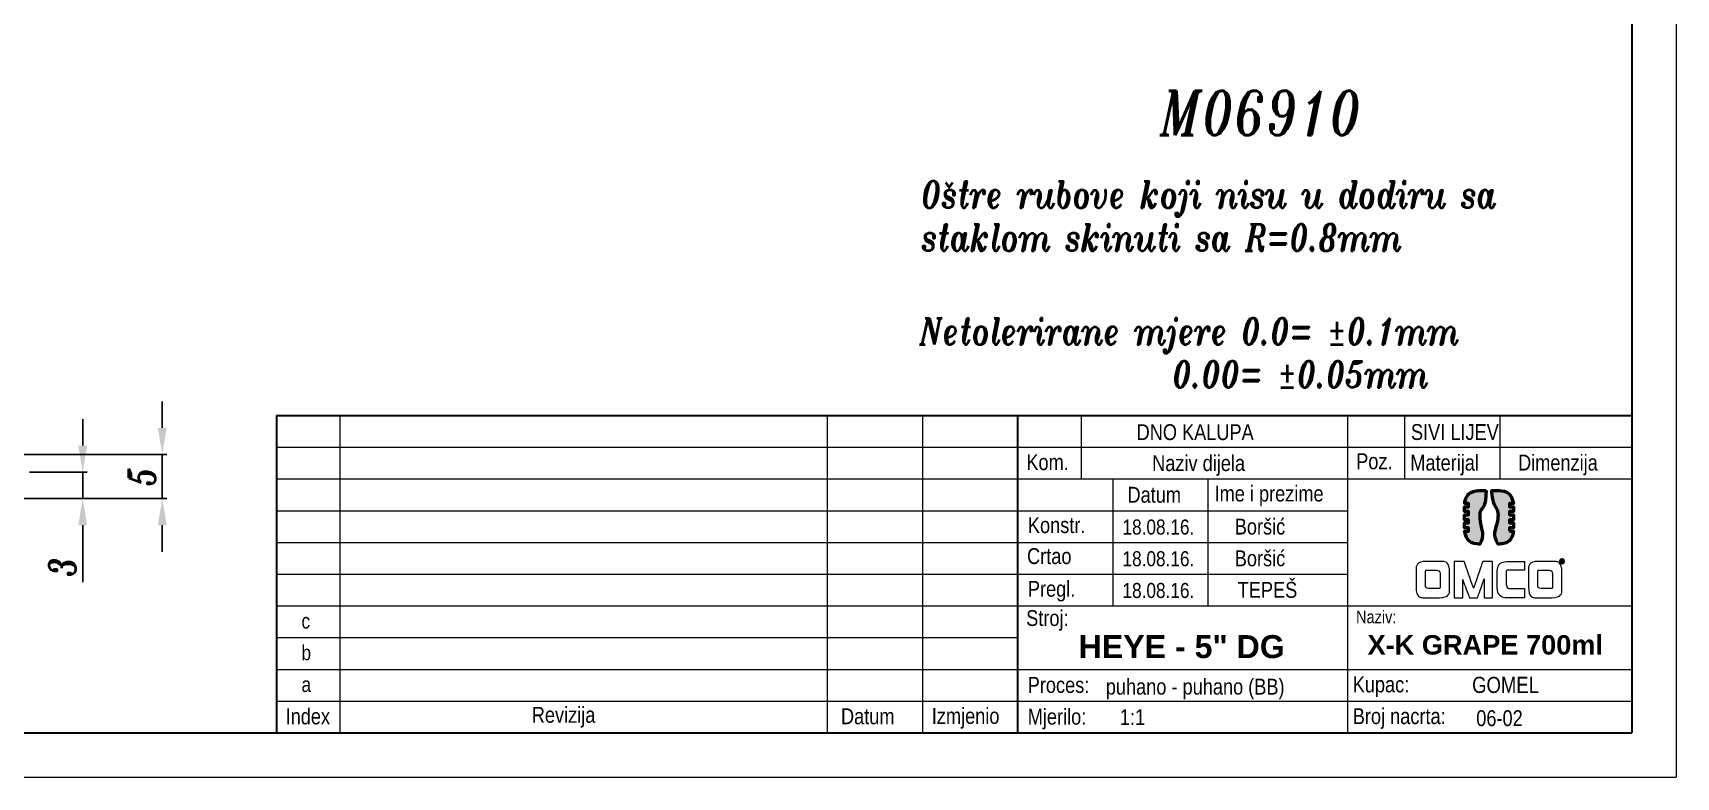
# Model space of a CAD drawing. Extents: x 407 to 892, y -26 to 445.
# Drawn here: x 517.8 to 703.7, y 21 to 105.2 of the extents above; entities that cross this region are included whole.
import ezdxf

# ---------------------------------------------------------------- set-up
doc = ezdxf.new("R2010")
doc.units = 0
doc.header["$LTSCALE"] = 7
doc.header["$MEASUREMENT"] = 0
doc.layers.get('0').update_dxf_attribs({"linetype": 'CONTINUOUS', "lineweight": 15})
doc.layers.add('3', color=3, linetype='CONTINUOUS', lineweight=30)
doc.layers.add('4', color=5, linetype='CONTINUOUS', lineweight=50)
doc.styles.add('ITALICT', font='ITALICT.shx', dxfattribs={"width": 0.8, "height": 3})
doc.styles.get("Standard").update_dxf_attribs({"font": 'isocp.shx', "height": 3})
doc.styles.add('style2', font='swissc.ttf')
doc.dimstyles.get("Standard").update_dxf_attribs({"dimtxt": 3, "dimasz": 3, "dimexe": 0.5, "dimexo": 0.5, "dimgap": 0.8, "dimtad": 1, "dimdsep": 46, "dimtxsty": 'ITALICT', "dimcen": 0.09, "dimazin": 2, "dimtfac": 1, "dimtmove": 0, "dimatfit": 3, "dimfxl": 1, "dimtolj": 1, "dimtzin": 0, "dimarcsym": 0})

# ---------------------------------------------------------------- blocks, each defined once
blk = doc.blocks.new('*D58')
at = {"color": 0, "lineweight": -2, "transparency": 16777216}
for p, q in [((532.46, 60.53), (532.46, 63.53)), ((482.11, 57.53), (532.96, 57.53)), ((532.46, 57.53), (532.46, 52.53)), ((513.56, 52.53), (532.96, 52.53)), ((532.46, 49.53), (532.46, 46.53))]:
    blk.add_line(p, q, dxfattribs=at)
at = {"color": 0, "transparency": 16777216}
for points in [[(531.96, 60.53), (532.96, 60.53), (532.46, 57.53)], [(531.96, 49.53), (532.96, 49.53), (532.46, 52.53)]]:
    blk.add_solid(points, dxfattribs=at)
at = {"color": 0, "transparency": 16777216, "insert": (530.16, 55.03), "char_height": 3, "attachment_point": 5, "rotation": 90, "style": 'ITALICT'}
blk.add_mtext('\\A1;5', dxfattribs=at)
blk = doc.blocks.new('*D59')
at = {"color": 0, "lineweight": -2, "transparency": 16777216}
for p, q in [((523.46, 58.53), (523.46, 61.53)), ((517.44, 55.53), (523.96, 55.53)), ((523.46, 55.53), (523.46, 52.53)), ((513.56, 52.53), (523.96, 52.53)), ((523.46, 49.53), (523.46, 43.1))]:
    blk.add_line(p, q, dxfattribs=at)
at = {"color": 0, "transparency": 16777216}
for points in [[(522.96, 58.53), (523.96, 58.53), (523.46, 55.53)], [(522.96, 49.53), (523.96, 49.53), (523.46, 52.53)]]:
    blk.add_solid(points, dxfattribs=at)
at = {"color": 0, "transparency": 16777216, "insert": (521.16, 44.81), "char_height": 3, "attachment_point": 5, "rotation": 90, "style": 'ITALICT'}
blk.add_mtext('\\A1;3', dxfattribs=at)

msp = doc.modelspace()

# ---------------------------------------------------------------- hatches: boundary and pattern name
at = {"layer": '4'}
h = msp.add_hatch(color=142, dxfattribs=at)
edge = h.paths.add_edge_path()
edge.add_spline(control_points=[(679.769, 48.865), (679.769, 48.865), (679.769, 48.865), (679.769, 48.865), (679.769, 48.865), (679.927, 47.473), (681.157, 47.401), (681.338, 47.401), (681.338, 47.401), (681.338, 47.401), (681.475, 47.401), (681.475, 47.401), (681.475, 47.401), (682.121, 48.33), (681.47, 49.684), (681.47, 50.651), (681.47, 50.651), (681.47, 51.411), (682.139, 51.615), (682.213, 53.438), (682.213, 53.438), (681.441, 53.438), (681.441, 53.438), (681.441, 53.438), (680.138, 53.438), (679.84, 52.433), (679.773, 51.974)], knot_values=[0.8095238, 0.8095238, 0.8095238, 0.8095238, 0.8095238, 0.8095238, 0.8095238, 0.8095238, 0.8571429, 0.8571429, 0.8571429, 0.8571429, 0.9047619, 0.9047619, 0.9047619, 0.9047619, 0.952381, 0.952381, 0.952381, 0.952381, 1, 1, 1, 1.047619, 1.047619, 1.047619, 1.047619, 1.0952381, 1.0952381, 1.0952381, 1.0952381], degree=3, periodic=0)
edge.add_spline(control_points=[(679.773, 51.974), (679.773, 51.974), (680.214, 51.974), (680.214, 51.974)], knot_values=[0.0952381, 0.0952381, 0.0952381, 0.0952381, 0.1428571, 0.1428571, 0.1428571, 0.1428571], degree=3, periodic=0)
edge.add_spline(control_points=[(680.214, 51.974), (680.214, 51.974), (680.214, 51.974), (680.214, 51.974), (680.214, 51.974), (680.214, 51.974), (680.214, 51.605), (680.214, 51.605)], knot_values=[0.1428571, 0.1428571, 0.1428571, 0.1428571, 0.1428571, 0.1428571, 0.1428571, 0.1428571, 0.1904762, 0.1904762, 0.1904762, 0.1904762], degree=3, periodic=0)
edge.add_spline(control_points=[(680.214, 51.605), (680.214, 51.605), (680.214, 51.605), (680.214, 51.605), (680.214, 51.605), (680.214, 51.605), (679.752, 51.605), (679.752, 51.605)], knot_values=[0.1904762, 0.1904762, 0.1904762, 0.1904762, 0.1904762, 0.1904762, 0.1904762, 0.1904762, 0.2380952, 0.2380952, 0.2380952, 0.2380952], degree=3, periodic=0)
edge.add_spline(control_points=[(679.752, 51.605), (679.752, 51.605), (679.752, 51.605), (679.752, 51.605), (679.752, 51.605), (679.752, 51.605), (679.752, 51.061), (679.752, 51.061)], knot_values=[0.2380952, 0.2380952, 0.2380952, 0.2380952, 0.2380952, 0.2380952, 0.2380952, 0.2380952, 0.2857143, 0.2857143, 0.2857143, 0.2857143], degree=3, periodic=0)
edge.add_spline(control_points=[(679.752, 51.061), (679.752, 51.061), (679.752, 51.061), (679.752, 51.061), (679.752, 51.061), (679.752, 51.061), (680.214, 51.061), (680.214, 51.061)], knot_values=[0.2857143, 0.2857143, 0.2857143, 0.2857143, 0.2857143, 0.2857143, 0.2857143, 0.2857143, 0.3333333, 0.3333333, 0.3333333, 0.3333333], degree=3, periodic=0)
edge.add_spline(control_points=[(680.214, 51.061), (680.214, 51.061), (680.214, 51.061), (680.214, 51.061), (680.214, 51.061), (680.214, 51.061), (680.214, 50.692), (680.214, 50.692)], knot_values=[0.3333333, 0.3333333, 0.3333333, 0.3333333, 0.3333333, 0.3333333, 0.3333333, 0.3333333, 0.3809524, 0.3809524, 0.3809524, 0.3809524], degree=3, periodic=0)
edge.add_spline(control_points=[(680.214, 50.692), (680.214, 50.692), (680.214, 50.692), (680.214, 50.692), (680.214, 50.692), (680.214, 50.692), (679.752, 50.692), (679.752, 50.692)], knot_values=[0.3809524, 0.3809524, 0.3809524, 0.3809524, 0.3809524, 0.3809524, 0.3809524, 0.3809524, 0.4285714, 0.4285714, 0.4285714, 0.4285714], degree=3, periodic=0)
edge.add_spline(control_points=[(679.752, 50.692), (679.752, 50.692), (679.752, 50.692), (679.752, 50.692), (679.752, 50.692), (679.752, 50.692), (679.752, 50.148), (679.752, 50.148)], knot_values=[0.4285714, 0.4285714, 0.4285714, 0.4285714, 0.4285714, 0.4285714, 0.4285714, 0.4285714, 0.4761905, 0.4761905, 0.4761905, 0.4761905], degree=3, periodic=0)
edge.add_spline(control_points=[(679.752, 50.148), (679.752, 50.148), (679.752, 50.148), (679.752, 50.148), (679.752, 50.148), (679.752, 50.148), (680.214, 50.148), (680.214, 50.148)], knot_values=[0.4761905, 0.4761905, 0.4761905, 0.4761905, 0.4761905, 0.4761905, 0.4761905, 0.4761905, 0.5238095, 0.5238095, 0.5238095, 0.5238095], degree=3, periodic=0)
edge.add_spline(control_points=[(680.214, 50.148), (680.214, 50.148), (680.214, 50.148), (680.214, 50.148), (680.214, 50.148), (680.214, 50.148), (680.214, 49.778), (680.214, 49.778)], knot_values=[0.5238095, 0.5238095, 0.5238095, 0.5238095, 0.5238095, 0.5238095, 0.5238095, 0.5238095, 0.5714286, 0.5714286, 0.5714286, 0.5714286], degree=3, periodic=0)
edge.add_spline(control_points=[(680.214, 49.778), (680.214, 49.778), (680.214, 49.778), (680.214, 49.778), (680.214, 49.778), (680.214, 49.778), (679.752, 49.778), (679.752, 49.778)], knot_values=[0.5714286, 0.5714286, 0.5714286, 0.5714286, 0.5714286, 0.5714286, 0.5714286, 0.5714286, 0.6190476, 0.6190476, 0.6190476, 0.6190476], degree=3, periodic=0)
edge.add_spline(control_points=[(679.752, 49.778), (679.752, 49.778), (679.752, 49.778), (679.752, 49.778), (679.752, 49.778), (679.752, 49.778), (679.752, 49.235), (679.752, 49.235)], knot_values=[0.6190476, 0.6190476, 0.6190476, 0.6190476, 0.6190476, 0.6190476, 0.6190476, 0.6190476, 0.6666667, 0.6666667, 0.6666667, 0.6666667], degree=3, periodic=0)
edge.add_spline(control_points=[(679.752, 49.235), (679.752, 49.235), (679.752, 49.235), (679.752, 49.235), (679.752, 49.235), (679.752, 49.235), (680.214, 49.235), (680.214, 49.235)], knot_values=[0.6666667, 0.6666667, 0.6666667, 0.6666667, 0.6666667, 0.6666667, 0.6666667, 0.6666667, 0.7142857, 0.7142857, 0.7142857, 0.7142857], degree=3, periodic=0)
edge.add_spline(control_points=[(680.214, 49.235), (680.214, 49.235), (680.214, 49.235), (680.214, 49.235), (680.214, 49.235), (680.214, 49.235), (680.214, 48.865), (680.214, 48.865)], knot_values=[0.7142857, 0.7142857, 0.7142857, 0.7142857, 0.7142857, 0.7142857, 0.7142857, 0.7142857, 0.7619048, 0.7619048, 0.7619048, 0.7619048], degree=3, periodic=0)
edge.add_spline(control_points=[(680.214, 48.865), (680.214, 48.865), (680.214, 48.865), (680.214, 48.865), (680.214, 48.865), (680.214, 48.865), (679.769, 48.865), (679.769, 48.865)], knot_values=[0.7619048, 0.7619048, 0.7619048, 0.7619048, 0.7619048, 0.7619048, 0.7619048, 0.7619048, 0.8095238, 0.8095238, 0.8095238, 0.8095238], degree=3, periodic=0)
h = msp.add_hatch(color=253, dxfattribs=at)
edge = h.paths.add_edge_path()
edge.add_spline(control_points=[(684.837, 50.148), (684.837, 50.148), (684.837, 50.148), (684.837, 50.148), (684.837, 50.148), (684.837, 50.148), (685.299, 50.148), (685.299, 50.148)], knot_values=[0.2380952, 0.2380952, 0.2380952, 0.2380952, 0.2380952, 0.2380952, 0.2380952, 0.2380952, 0.2857143, 0.2857143, 0.2857143, 0.2857143], degree=3, periodic=0)
edge.add_spline(control_points=[(685.299, 50.148), (685.299, 50.148), (685.299, 50.148), (685.299, 50.148), (685.299, 50.148), (685.299, 50.148), (685.299, 50.692), (685.299, 50.692)], knot_values=[0.2857143, 0.2857143, 0.2857143, 0.2857143, 0.2857143, 0.2857143, 0.2857143, 0.2857143, 0.3333333, 0.3333333, 0.3333333, 0.3333333], degree=3, periodic=0)
edge.add_spline(control_points=[(685.299, 50.692), (685.299, 50.692), (685.299, 50.692), (685.299, 50.692), (685.299, 50.692), (685.299, 50.692), (684.837, 50.692), (684.837, 50.692)], knot_values=[0.3333333, 0.3333333, 0.3333333, 0.3333333, 0.3333333, 0.3333333, 0.3333333, 0.3333333, 0.3809524, 0.3809524, 0.3809524, 0.3809524], degree=3, periodic=0)
edge.add_spline(control_points=[(684.837, 50.692), (684.837, 50.692), (684.837, 50.692), (684.837, 50.692), (684.837, 50.692), (684.837, 50.692), (684.837, 51.061), (684.837, 51.061)], knot_values=[0.3809524, 0.3809524, 0.3809524, 0.3809524, 0.3809524, 0.3809524, 0.3809524, 0.3809524, 0.4285714, 0.4285714, 0.4285714, 0.4285714], degree=3, periodic=0)
edge.add_spline(control_points=[(684.837, 51.061), (684.837, 51.061), (684.837, 51.061), (684.837, 51.061), (684.837, 51.061), (684.837, 51.061), (685.299, 51.061), (685.299, 51.061)], knot_values=[0.4285714, 0.4285714, 0.4285714, 0.4285714, 0.4285714, 0.4285714, 0.4285714, 0.4285714, 0.4761905, 0.4761905, 0.4761905, 0.4761905], degree=3, periodic=0)
edge.add_spline(control_points=[(685.299, 51.061), (685.299, 51.061), (685.299, 51.061), (685.299, 51.061), (685.299, 51.061), (685.299, 51.061), (685.299, 51.605), (685.299, 51.605)], knot_values=[0.4761905, 0.4761905, 0.4761905, 0.4761905, 0.4761905, 0.4761905, 0.4761905, 0.4761905, 0.5238095, 0.5238095, 0.5238095, 0.5238095], degree=3, periodic=0)
edge.add_spline(control_points=[(685.299, 51.605), (685.299, 51.605), (685.299, 51.605), (685.299, 51.605), (685.299, 51.605), (685.299, 51.605), (684.837, 51.605), (684.837, 51.605)], knot_values=[0.5238095, 0.5238095, 0.5238095, 0.5238095, 0.5238095, 0.5238095, 0.5238095, 0.5238095, 0.5714286, 0.5714286, 0.5714286, 0.5714286], degree=3, periodic=0)
edge.add_spline(control_points=[(684.837, 51.605), (684.837, 51.605), (684.837, 51.605), (684.837, 51.605), (684.837, 51.605), (684.837, 51.605), (684.837, 51.974), (684.837, 51.974)], knot_values=[0.5714286, 0.5714286, 0.5714286, 0.5714286, 0.5714286, 0.5714286, 0.5714286, 0.5714286, 0.6190476, 0.6190476, 0.6190476, 0.6190476], degree=3, periodic=0)
edge.add_spline(control_points=[(684.837, 51.974), (684.837, 51.974), (684.837, 51.974), (684.837, 51.974), (684.837, 51.974), (684.837, 51.974), (685.28, 51.974), (685.28, 51.974)], knot_values=[0.6190476, 0.6190476, 0.6190476, 0.6190476, 0.6190476, 0.6190476, 0.6190476, 0.6190476, 0.6666667, 0.6666667, 0.6666667, 0.6666667], degree=3, periodic=0)
edge.add_spline(control_points=[(685.28, 51.974), (685.28, 51.974), (685.28, 51.974), (685.28, 51.974), (685.28, 51.974), (685.118, 53.358), (683.894, 53.438), (683.713, 53.438), (683.713, 53.438), (683.713, 53.438), (682.838, 53.438), (682.838, 53.438)], knot_values=[0.6666667, 0.6666667, 0.6666667, 0.6666667, 0.6666667, 0.6666667, 0.6666667, 0.6666667, 0.7142857, 0.7142857, 0.7142857, 0.7142857, 0.7619048, 0.7619048, 0.7619048, 0.7619048], degree=3, periodic=0)
edge.add_spline(control_points=[(682.838, 53.438), (682.838, 53.438), (682.838, 53.438), (682.838, 53.438), (682.838, 53.438), (682.911, 51.615), (683.581, 51.411), (683.581, 50.651), (683.581, 50.651), (683.581, 49.684), (682.93, 48.33), (683.576, 47.401), (683.576, 47.401), (683.576, 47.401), (683.62, 47.401), (683.62, 47.401), (683.62, 47.401), (684.924, 47.401), (685.215, 48.406), (685.28, 48.865)], knot_values=[0.7619048, 0.7619048, 0.7619048, 0.7619048, 0.7619048, 0.7619048, 0.7619048, 0.7619048, 0.8095238, 0.8095238, 0.8095238, 0.8095238, 0.8571429, 0.8571429, 0.8571429, 0.8571429, 0.9047619, 0.9047619, 0.9047619, 0.9047619, 0.952381, 0.952381, 0.952381, 0.952381], degree=3, periodic=0)
edge.add_spline(control_points=[(685.28, 48.865), (685.28, 48.865), (684.837, 48.865), (684.837, 48.865), (684.837, 48.865), (684.837, 49.235), (684.837, 49.235)], knot_values=[0.952381, 0.952381, 0.952381, 0.952381, 1, 1, 1, 1.047619, 1.047619, 1.047619, 1.047619], degree=3, periodic=0)
edge.add_spline(control_points=[(684.837, 49.235), (684.837, 49.235), (684.837, 49.235), (684.837, 49.235), (684.837, 49.235), (684.837, 49.235), (685.299, 49.235), (685.299, 49.235)], knot_values=[0.047619, 0.047619, 0.047619, 0.047619, 0.047619, 0.047619, 0.047619, 0.047619, 0.0952381, 0.0952381, 0.0952381, 0.0952381], degree=3, periodic=0)
edge.add_spline(control_points=[(685.299, 49.235), (685.299, 49.235), (685.299, 49.235), (685.299, 49.235), (685.299, 49.235), (685.299, 49.235), (685.299, 49.778), (685.299, 49.778)], knot_values=[0.0952381, 0.0952381, 0.0952381, 0.0952381, 0.0952381, 0.0952381, 0.0952381, 0.0952381, 0.1428571, 0.1428571, 0.1428571, 0.1428571], degree=3, periodic=0)
edge.add_spline(control_points=[(685.299, 49.778), (685.299, 49.778), (685.299, 49.778), (685.299, 49.778), (685.299, 49.778), (685.299, 49.778), (684.837, 49.778), (684.837, 49.778)], knot_values=[0.1428571, 0.1428571, 0.1428571, 0.1428571, 0.1428571, 0.1428571, 0.1428571, 0.1428571, 0.1904762, 0.1904762, 0.1904762, 0.1904762], degree=3, periodic=0)
edge.add_spline(control_points=[(684.837, 49.778), (684.837, 49.778), (684.837, 49.778), (684.837, 49.778), (684.837, 49.778), (684.837, 49.778), (684.837, 50.148), (684.837, 50.148)], knot_values=[0.1904762, 0.1904762, 0.1904762, 0.1904762, 0.1904762, 0.1904762, 0.1904762, 0.1904762, 0.2380952, 0.2380952, 0.2380952, 0.2380952], degree=3, periodic=0)

# ---------------------------------------------------------------- linework, layer by layer
for p, q in [((703.69, 441.049), (703.69, 21.049)), ((552.541, 61.926), (552.541, 26.049)), ((607.678, 61.926), (607.678, 26.049)), ((618.44, 61.926), (618.44, 26.049)), ((636.379, 61.926), (636.379, 54.751)), ((666.515, 61.926), (666.515, 26.049)), ((672.973, 61.926), (672.973, 54.751)), ((683.736, 61.926), (683.736, 54.751)), ((545.366, 58.338), (698.69, 58.338)), ((698.69, 54.751), (545.366, 54.751)), ((639.966, 54.751), (639.966, 40.4)), ((650.729, 54.751), (650.729, 40.4)), ((545.366, 51.163), (666.515, 51.163)), ((545.366, 47.575), (666.515, 47.575)), ((545.366, 43.988), (666.515, 43.988)), ((545.366, 40.4), (698.69, 40.4)), ((629.203, 36.812), (545.366, 36.812)), ((545.366, 33.225), (698.69, 33.225)), ((545.366, 29.637), (698.69, 29.637)), ((406.69, 21.049), (703.69, 21.049))]:
    msp.add_line(p, q)
for points, knots in [([(676.917, 41.321), (676.917, 41.321), (675.363, 41.321), (675.363, 41.321), (675.363, 41.321), (675.231, 41.321), (674.283, 41.376), (674.283, 42.526), (674.283, 42.526), (674.283, 42.526), (674.283, 44.282), (674.283, 44.282), (674.283, 44.282), (674.283, 44.282), (674.283, 45.432), (675.433, 45.432), (675.433, 45.432), (675.433, 45.432), (676.979, 45.432), (676.979, 45.432), (676.979, 45.432), (677.112, 45.432), (678.059, 45.369), (678.059, 44.219), (678.059, 44.219), (678.059, 44.219), (678.059, 42.471), (678.059, 42.471), (678.059, 42.471), (678.059, 42.471), (678.066, 41.321), (676.917, 41.321)], [0, 0, 0, 0, 0.125, 0.125, 0.125, 0.1875, 0.25, 0.25, 0.25, 0.3125, 0.375, 0.375, 0.375, 0.4375, 0.5, 0.5, 0.5, 0.5625, 0.625, 0.625, 0.625, 0.6875, 0.75, 0.75, 0.75, 0.8125, 0.875, 0.875, 0.875, 0.9375, 1, 1, 1, 1]), ([(681.975, 41.321), (681.975, 41.321), (681.975, 43.474), (681.975, 43.474), (681.975, 43.474), (681.975, 43.474), (681.223, 41.321), (681.223, 41.321), (681.223, 41.321), (681.223, 41.321), (680.317, 41.321), (680.317, 41.321), (680.317, 41.321), (680.317, 41.321), (679.55, 43.376), (679.55, 43.376), (679.55, 43.376), (679.55, 43.376), (679.55, 41.321), (679.55, 41.321), (679.55, 41.321), (679.55, 41.321), (678.582, 41.321), (678.582, 41.321), (678.582, 41.321), (678.582, 41.321), (678.582, 45.432), (678.582, 45.432), (678.582, 45.432), (678.582, 45.432), (679.704, 45.432), (679.704, 45.432), (679.704, 45.432), (679.704, 45.432), (680.783, 42.401), (680.783, 42.401), (680.783, 42.401), (680.783, 42.401), (681.815, 45.432), (681.815, 45.432), (681.815, 45.432), (681.815, 45.432), (682.916, 45.432), (682.916, 45.432), (682.916, 45.432), (682.916, 45.432), (682.916, 41.321), (682.916, 41.321), (682.916, 41.321), (682.916, 41.321), (681.975, 41.321), (681.975, 41.321)], [0, 0, 0, 0, 0.0769231, 0.0769231, 0.0769231, 0.1153846, 0.1538462, 0.1538462, 0.1538462, 0.1923077, 0.2307692, 0.2307692, 0.2307692, 0.2692308, 0.3076923, 0.3076923, 0.3076923, 0.3461538, 0.3846154, 0.3846154, 0.3846154, 0.4230769, 0.4615385, 0.4615385, 0.4615385, 0.5, 0.5384615, 0.5384615, 0.5384615, 0.5769231, 0.6153846, 0.6153846, 0.6153846, 0.6538462, 0.6923077, 0.6923077, 0.6923077, 0.7307692, 0.7692308, 0.7692308, 0.7692308, 0.8076923, 0.8461538, 0.8461538, 0.8461538, 0.8846154, 0.9230769, 0.9230769, 0.9230769, 0.9615385, 1, 1, 1, 1]), ([(686.539, 42.366), (686.539, 42.366), (684.887, 42.366), (684.887, 42.366), (684.887, 42.366), (684.483, 42.366), (684.483, 42.833), (684.483, 42.833), (684.483, 42.833), (684.483, 42.833), (684.483, 44.317), (684.483, 44.317), (684.483, 44.317), (684.483, 44.449), (684.616, 44.456), (684.616, 44.456), (684.616, 44.456), (684.616, 44.456), (686.539, 44.456), (686.539, 44.456), (686.539, 44.456), (686.539, 44.456), (686.539, 45.432), (686.539, 45.432), (686.539, 45.432), (686.539, 45.432), (684.588, 45.432), (684.588, 45.432), (684.588, 45.432), (683.438, 45.432), (683.438, 44.282), (683.438, 44.282), (683.438, 44.282), (683.438, 44.282), (683.438, 42.526), (683.438, 42.526), (683.438, 42.526), (683.438, 41.376), (684.386, 41.321), (684.518, 41.321), (684.518, 41.321), (684.518, 41.321), (686.539, 41.321), (686.539, 41.321), (686.539, 41.321), (686.539, 41.321), (686.539, 42.366), (686.539, 42.366)], [0, 0, 0, 0, 0.0833333, 0.0833333, 0.0833333, 0.125, 0.1666667, 0.1666667, 0.1666667, 0.2083333, 0.25, 0.25, 0.25, 0.2916667, 0.3333333, 0.3333333, 0.3333333, 0.375, 0.4166667, 0.4166667, 0.4166667, 0.4583333, 0.5, 0.5, 0.5, 0.5416667, 0.5833333, 0.5833333, 0.5833333, 0.625, 0.6666667, 0.6666667, 0.6666667, 0.7083333, 0.75, 0.75, 0.75, 0.7916667, 0.8333333, 0.8333333, 0.8333333, 0.875, 0.9166667, 0.9166667, 0.9166667, 0.9583333, 1, 1, 1, 1]), ([(689.625, 41.321), (689.625, 41.321), (688.071, 41.321), (688.071, 41.321), (688.071, 41.321), (687.939, 41.321), (686.992, 41.376), (686.992, 42.526), (686.992, 42.526), (686.992, 42.526), (686.992, 44.282), (686.992, 44.282), (686.992, 44.282), (686.992, 44.282), (686.992, 45.432), (688.141, 45.432), (688.141, 45.432), (688.141, 45.432), (689.688, 45.432), (689.688, 45.432), (689.688, 45.432), (689.82, 45.432), (690.768, 45.369), (690.768, 44.219), (690.768, 44.219), (690.768, 44.219), (690.768, 42.471), (690.768, 42.471), (690.768, 42.471), (690.768, 42.471), (690.775, 41.321), (689.625, 41.321)], [0, 0, 0, 0, 0.125, 0.125, 0.125, 0.1875, 0.25, 0.25, 0.25, 0.3125, 0.375, 0.375, 0.375, 0.4375, 0.5, 0.5, 0.5, 0.5625, 0.625, 0.625, 0.625, 0.6875, 0.75, 0.75, 0.75, 0.8125, 0.875, 0.875, 0.875, 0.9375, 1, 1, 1, 1]), ([(690.784, 45.171), (690.631, 45.171), (690.507, 45.295), (690.507, 45.448), (690.507, 45.448), (690.507, 45.601), (690.631, 45.725), (690.784, 45.725), (690.784, 45.725), (690.937, 45.725), (691.062, 45.601), (691.062, 45.448), (691.062, 45.448), (691.062, 45.295), (690.937, 45.171), (690.784, 45.171)], [0, 0, 0, 0, 0.25, 0.25, 0.25, 0.375, 0.5, 0.5, 0.5, 0.625, 0.75, 0.75, 0.75, 0.875, 1, 1, 1, 1]), ([(690.784, 45.664), (690.666, 45.664), (690.568, 45.567), (690.568, 45.448), (690.568, 45.448), (690.568, 45.329), (690.666, 45.232), (690.784, 45.232), (690.784, 45.232), (690.903, 45.232), (691, 45.329), (691, 45.448), (691, 45.448), (691, 45.567), (690.903, 45.664), (690.784, 45.664)], [0, 0, 0, 0, 0.25, 0.25, 0.25, 0.375, 0.5, 0.5, 0.5, 0.625, 0.75, 0.75, 0.75, 0.875, 1, 1, 1, 1]), ([(690.847, 45.4), (690.847, 45.4), (690.905, 45.312), (690.905, 45.312), (690.905, 45.312), (690.905, 45.312), (690.828, 45.312), (690.828, 45.312), (690.828, 45.312), (690.828, 45.312), (690.781, 45.391), (690.781, 45.391), (690.781, 45.391), (690.781, 45.391), (690.75, 45.391), (690.75, 45.391), (690.75, 45.391), (690.75, 45.391), (690.75, 45.312), (690.75, 45.312), (690.75, 45.312), (690.75, 45.312), (690.681, 45.312), (690.681, 45.312), (690.681, 45.312), (690.681, 45.312), (690.681, 45.593), (690.681, 45.593), (690.681, 45.593), (690.681, 45.593), (690.803, 45.593), (690.803, 45.593), (690.803, 45.593), (690.826, 45.593), (690.911, 45.593), (690.911, 45.492), (690.911, 45.492), (690.911, 45.439), (690.878, 45.412), (690.847, 45.4)], [0, 0, 0, 0, 0.1, 0.1, 0.1, 0.15, 0.2, 0.2, 0.2, 0.25, 0.3, 0.3, 0.3, 0.35, 0.4, 0.4, 0.4, 0.45, 0.5, 0.5, 0.5, 0.55, 0.6, 0.6, 0.6, 0.65, 0.7, 0.7, 0.7, 0.75, 0.8, 0.8, 0.8, 0.85, 0.9, 0.9, 0.9, 0.95, 1, 1, 1, 1]), ([(690.786, 45.534), (690.786, 45.534), (690.75, 45.534), (690.75, 45.534), (690.75, 45.534), (690.75, 45.534), (690.75, 45.446), (690.75, 45.446), (690.75, 45.446), (690.75, 45.446), (690.786, 45.446), (690.786, 45.446), (690.786, 45.446), (690.823, 45.446), (690.838, 45.46), (690.838, 45.492), (690.838, 45.492), (690.838, 45.525), (690.823, 45.534), (690.786, 45.534)], [0, 0, 0, 0, 0.2, 0.2, 0.2, 0.3, 0.4, 0.4, 0.4, 0.5, 0.6, 0.6, 0.6, 0.7, 0.8, 0.8, 0.8, 0.9, 1, 1, 1, 1]), ([(677.014, 43.982), (677.014, 43.982), (677.014, 44.456), (676.61, 44.456), (676.61, 44.456), (676.61, 44.456), (675.461, 44.456), (675.461, 44.456), (675.461, 44.456), (675.461, 44.456), (675.328, 44.449), (675.328, 44.317), (675.328, 44.317), (675.328, 44.317), (675.328, 42.833), (675.328, 42.833), (675.328, 42.833), (675.328, 42.833), (675.328, 42.366), (675.732, 42.366), (675.732, 42.366), (675.732, 42.366), (676.882, 42.366), (676.882, 42.366), (676.882, 42.366), (676.882, 42.366), (677.014, 42.366), (677.014, 42.498), (677.014, 42.498), (677.014, 42.498), (677.014, 43.982), (677.014, 43.982)], [0, 0, 0, 0, 0.125, 0.125, 0.125, 0.1875, 0.25, 0.25, 0.25, 0.3125, 0.375, 0.375, 0.375, 0.4375, 0.5, 0.5, 0.5, 0.5625, 0.625, 0.625, 0.625, 0.6875, 0.75, 0.75, 0.75, 0.8125, 0.875, 0.875, 0.875, 0.9375, 1, 1, 1, 1]), ([(689.723, 43.982), (689.723, 43.982), (689.723, 44.456), (689.319, 44.456), (689.319, 44.456), (689.319, 44.456), (688.169, 44.456), (688.169, 44.456), (688.169, 44.456), (688.169, 44.456), (688.037, 44.449), (688.037, 44.317), (688.037, 44.317), (688.037, 44.317), (688.037, 42.833), (688.037, 42.833), (688.037, 42.833), (688.037, 42.833), (688.037, 42.366), (688.441, 42.366), (688.441, 42.366), (688.441, 42.366), (689.59, 42.366), (689.59, 42.366), (689.59, 42.366), (689.59, 42.366), (689.723, 42.366), (689.723, 42.498), (689.723, 42.498), (689.723, 42.498), (689.723, 43.982), (689.723, 43.982)], [0, 0, 0, 0, 0.125, 0.125, 0.125, 0.1875, 0.25, 0.25, 0.25, 0.3125, 0.375, 0.375, 0.375, 0.4375, 0.5, 0.5, 0.5, 0.5625, 0.625, 0.625, 0.625, 0.6875, 0.75, 0.75, 0.75, 0.8125, 0.875, 0.875, 0.875, 0.9375, 1, 1, 1, 1])]:
    msp.add_open_spline(points, degree=3, knots=knots)
at = {"layer": '3'}
for p, q in [((698.69, 436.049), (698.69, 26.049)), ((545.366, 61.926), (698.69, 61.926)), ((545.366, 61.926), (545.366, 26.049)), ((629.203, 61.926), (629.203, 26.049)), ((698.69, 61.926), (698.69, 26.049)), ((698.69, 61.926), (698.69, 26.049)), ((698.69, 61.399), (698.69, 26.049)), ((426.69, 26.049), (698.69, 26.049)), ((545.366, 26.049), (698.69, 26.049)), ((545.366, 26.049), (698.69, 26.049)), ((547.616, 26.049), (698.69, 26.049))]:
    msp.add_line(p, q, dxfattribs=at)
at = {"layer": '4', "color": 142}
msp.add_open_spline([(682.213, 53.438), (682.213, 53.438), (681.441, 53.438), (681.441, 53.438), (681.441, 53.438), (680.138, 53.438), (679.84, 52.433), (679.773, 51.974), (679.773, 51.974), (679.773, 51.974), (680.214, 51.974), (680.214, 51.974), (680.214, 51.974), (680.214, 51.974), (680.214, 51.605), (680.214, 51.605), (680.214, 51.605), (680.214, 51.605), (679.752, 51.605), (679.752, 51.605), (679.752, 51.605), (679.752, 51.605), (679.752, 51.061), (679.752, 51.061), (679.752, 51.061), (679.752, 51.061), (680.214, 51.061), (680.214, 51.061), (680.214, 51.061), (680.214, 51.061), (680.214, 50.692), (680.214, 50.692), (680.214, 50.692), (680.214, 50.692), (679.752, 50.692), (679.752, 50.692), (679.752, 50.692), (679.752, 50.692), (679.752, 50.148), (679.752, 50.148), (679.752, 50.148), (679.752, 50.148), (680.214, 50.148), (680.214, 50.148), (680.214, 50.148), (680.214, 50.148), (680.214, 49.778), (680.214, 49.778), (680.214, 49.778), (680.214, 49.778), (679.752, 49.778), (679.752, 49.778), (679.752, 49.778), (679.752, 49.778), (679.752, 49.235), (679.752, 49.235), (679.752, 49.235), (679.752, 49.235), (680.214, 49.235), (680.214, 49.235), (680.214, 49.235), (680.214, 49.235), (680.214, 48.865), (680.214, 48.865), (680.214, 48.865), (680.214, 48.865), (679.769, 48.865), (679.769, 48.865), (679.769, 48.865), (679.927, 47.473), (681.157, 47.401), (681.338, 47.401), (681.338, 47.401), (681.338, 47.401), (681.475, 47.401), (681.475, 47.401), (681.475, 47.401), (682.121, 48.33), (681.47, 49.684), (681.47, 50.651), (681.47, 50.651), (681.47, 51.411), (682.139, 51.615), (682.213, 53.438)], degree=3, knots=[0, 0, 0, 0, 0.047619, 0.047619, 0.047619, 0.0714286, 0.0952381, 0.0952381, 0.0952381, 0.1190476, 0.1428571, 0.1428571, 0.1428571, 0.1666667, 0.1904762, 0.1904762, 0.1904762, 0.2142857, 0.2380952, 0.2380952, 0.2380952, 0.2619048, 0.2857143, 0.2857143, 0.2857143, 0.3095238, 0.3333333, 0.3333333, 0.3333333, 0.3571429, 0.3809524, 0.3809524, 0.3809524, 0.4047619, 0.4285714, 0.4285714, 0.4285714, 0.452381, 0.4761905, 0.4761905, 0.4761905, 0.5, 0.5238095, 0.5238095, 0.5238095, 0.547619, 0.5714286, 0.5714286, 0.5714286, 0.5952381, 0.6190476, 0.6190476, 0.6190476, 0.6428571, 0.6666667, 0.6666667, 0.6666667, 0.6904762, 0.7142857, 0.7142857, 0.7142857, 0.7380952, 0.7619048, 0.7619048, 0.7619048, 0.7857143, 0.8095238, 0.8095238, 0.8095238, 0.8333333, 0.8571429, 0.8571429, 0.8571429, 0.8809524, 0.9047619, 0.9047619, 0.9047619, 0.9285714, 0.952381, 0.952381, 0.952381, 0.9761905, 1, 1, 1, 1], dxfattribs=at)
at = {"layer": '4', "color": 253}
msp.add_open_spline([(684.837, 48.865), (684.837, 48.865), (684.837, 49.235), (684.837, 49.235), (684.837, 49.235), (684.837, 49.235), (685.299, 49.235), (685.299, 49.235), (685.299, 49.235), (685.299, 49.235), (685.299, 49.778), (685.299, 49.778), (685.299, 49.778), (685.299, 49.778), (684.837, 49.778), (684.837, 49.778), (684.837, 49.778), (684.837, 49.778), (684.837, 50.148), (684.837, 50.148), (684.837, 50.148), (684.837, 50.148), (685.299, 50.148), (685.299, 50.148), (685.299, 50.148), (685.299, 50.148), (685.299, 50.692), (685.299, 50.692), (685.299, 50.692), (685.299, 50.692), (684.837, 50.692), (684.837, 50.692), (684.837, 50.692), (684.837, 50.692), (684.837, 51.061), (684.837, 51.061), (684.837, 51.061), (684.837, 51.061), (685.299, 51.061), (685.299, 51.061), (685.299, 51.061), (685.299, 51.061), (685.299, 51.605), (685.299, 51.605), (685.299, 51.605), (685.299, 51.605), (684.837, 51.605), (684.837, 51.605), (684.837, 51.605), (684.837, 51.605), (684.837, 51.974), (684.837, 51.974), (684.837, 51.974), (684.837, 51.974), (685.28, 51.974), (685.28, 51.974), (685.28, 51.974), (685.118, 53.358), (683.894, 53.438), (683.713, 53.438), (683.713, 53.438), (683.713, 53.438), (682.838, 53.438), (682.838, 53.438), (682.838, 53.438), (682.911, 51.615), (683.581, 51.411), (683.581, 50.651), (683.581, 50.651), (683.581, 49.684), (682.93, 48.33), (683.576, 47.401), (683.576, 47.401), (683.576, 47.401), (683.62, 47.401), (683.62, 47.401), (683.62, 47.401), (684.924, 47.401), (685.215, 48.406), (685.28, 48.865), (685.28, 48.865), (685.28, 48.865), (684.837, 48.865), (684.837, 48.865)], degree=3, knots=[0, 0, 0, 0, 0.047619, 0.047619, 0.047619, 0.0714286, 0.0952381, 0.0952381, 0.0952381, 0.1190476, 0.1428571, 0.1428571, 0.1428571, 0.1666667, 0.1904762, 0.1904762, 0.1904762, 0.2142857, 0.2380952, 0.2380952, 0.2380952, 0.2619048, 0.2857143, 0.2857143, 0.2857143, 0.3095238, 0.3333333, 0.3333333, 0.3333333, 0.3571429, 0.3809524, 0.3809524, 0.3809524, 0.4047619, 0.4285714, 0.4285714, 0.4285714, 0.452381, 0.4761905, 0.4761905, 0.4761905, 0.5, 0.5238095, 0.5238095, 0.5238095, 0.547619, 0.5714286, 0.5714286, 0.5714286, 0.5952381, 0.6190476, 0.6190476, 0.6190476, 0.6428571, 0.6666667, 0.6666667, 0.6666667, 0.6904762, 0.7142857, 0.7142857, 0.7142857, 0.7380952, 0.7619048, 0.7619048, 0.7619048, 0.7857143, 0.8095238, 0.8095238, 0.8095238, 0.8333333, 0.8571429, 0.8571429, 0.8571429, 0.8809524, 0.9047619, 0.9047619, 0.9047619, 0.9285714, 0.952381, 0.952381, 0.952381, 0.9761905, 1, 1, 1, 1], dxfattribs=at)

# ---------------------------------------------------------------- texts
at = {"style": 'ITALICT', "width": 0.8}
for s, height, p in [('M06910', 5, (645.292, 93.633)), ('Oštre rubove koji nisu u dodiru sa', 3, (618.315, 85.409)), ('staklom skinuti sa R=0.8mm', 3, (618.315, 80.551)), ('Netolerirane mjere 0.0= %%p0.1mm', 3, (618.114, 69.949)), ('                0.00= %%p0.05mm', 3, (618.114, 65.092))]:
    msp.add_text(s, height=height, dxfattribs=at).set_placement(p)
at = {"style": 'style2'}
for s, height, p in [('DNO KALUPA', 1.7938, (642.668, 59.153)), ('SIVI LIJEV', 1.7938, (673.697, 59.166)), ('Poz.', 1.7938, (667.504, 55.863)), ('Kom.', 1.7938, (630.197, 55.759)), ('Naziv dijela', 1.79382, (644.424, 55.65)), ('Materijal', 1.7938, (673.622, 55.704)), ('Dimenzija', 1.7938, (685.813, 55.707)), ('Ime i prezime', 1.79382, (651.481, 52.21)), ('Datum', 1.7938, (641.634, 52.075)), ('Konstr.', 1.7938, (630.37, 48.641)), ('18.08.16.', 1.7, (641.068, 48.475)), ('Boršić', 1.7938, (653.767, 48.475)), ('Crtao', 1.7938, (630.275, 45.137)), ('18.08.16.', 1.7, (641.068, 44.888)), ('Boršić', 1.7938, (653.767, 44.888)), ('Pregl.', 1.7938, (630.37, 41.443)), ('18.08.16.', 1.7, (641.068, 41.3)), ('TEPEŠ', 1.7938, (654.103, 41.319)), ('c', 1.7, (548.205, 37.847)), ('Stroj:', 1.7938, (630.175, 38.136)), ('Naziv:', 1.4351, (667.486, 38.442)), ('b', 1.7, (548.205, 34.259)), ('a', 1.7, (548.205, 30.672)), ('Proces:', 1.7938, (630.349, 30.573)), ('puhano - puhano (BB)', 1.79382, (639.179, 30.38)), ('Kupac:', 1.7938, (667.106, 30.634)), ('GOMEL', 1.8268, (680.613, 30.563)), ('Index', 1.7938, (546.408, 27.017)), ('Revizija', 1.7938, (574.255, 27.193)), ('Datum', 1.7938, (609.229, 27.029)), ('Izmjenio', 1.7938, (619.499, 27.071)), ('Mjerilo:', 1.7938, (630.349, 26.985)), ('1:1', 1.7938, (640.77, 26.931)), ('Broj nacrta:', 1.79382, (667.115, 27.045)), ('06-02', 1.7938, (681.083, 26.817))]:
    msp.add_text(s, height=height, dxfattribs=at).set_placement(p)
at = {"attachment_point": 1}
for s, insert, char_height, width in [('{\\fArial|b1|i0|c238|p34;X-K GRAPE 700ml}', (668.782, 37.102), 2.2, 33.26148), ('{\\fArial|b1|i0|c238|p34;HEYE - 5" DG}', (636.109, 37.103), 2.6, 26.63899)]:
    msp.add_mtext(s, dxfattribs=dict(at, insert=insert, char_height=char_height, width=width))

# ---------------------------------------------------------------- dimensions: what is measured, and where the dimension line sits
dim = msp.add_linear_dim(base=(532.464, 52.526), p1=(481.612, 57.526), p2=(513.064, 52.526), angle=90, dimstyle='Standard', override={"dimtmove": 0})
dim.commit()
dim.dimension.update_dxf_attribs({"geometry": '*D58', "text_midpoint": (532.464, 55.026), "dimtype": 160})
dim = msp.add_linear_dim(base=(523.464, 52.526), p1=(516.937, 55.526), p2=(513.064, 52.526), angle=90, dimstyle='Standard', override={"dimtmove": 0})
dim.commit()
dim.dimension.update_dxf_attribs({"geometry": '*D59', "text_midpoint": (521.164, 44.811)})

doc.saveas('drawing.dxf')
